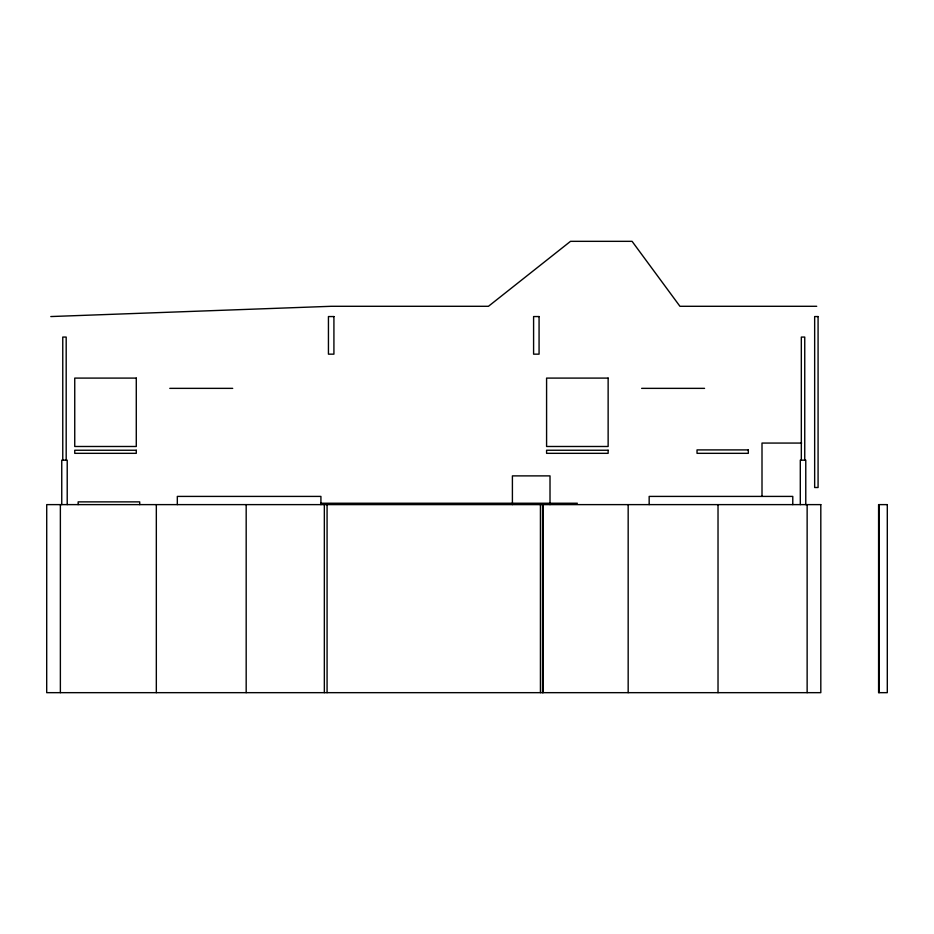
<?xml version="1.0" encoding="UTF-8"?>
<svg xmlns="http://www.w3.org/2000/svg" width="934" height="934" viewBox="0 0 934 934"><rect width="100%" height="100%" fill="white"/><g stroke="black" fill="none" stroke-linecap="round" stroke-linejoin="round"><path stroke-width="1.4" d="M50.798 316.556L331.185 306.294L488.459 306.294L570.522 241.334L632.073 241.334L679.94 306.294L816.713 306.294M169.79 388.357L232.706 388.357M641.646 388.357L704.563 388.357M801.617 443.066L762.004 443.066L762.004 496.024M320.607 503.239L577.364 503.239M879.022 504.617L879.022 692.666M807.139 504.617L807.139 692.666M805.773 504.617L805.773 460.158L800.298 460.158L800.298 504.617M804.746 460.158L804.746 337.069L801.325 337.069L801.325 460.158M792.779 504.617L792.779 496.409L649.165 496.409L649.165 504.617M718.024 504.617L718.024 692.666M628.173 504.617L628.173 692.666M550.009 504.617L550.009 475.885L512.404 475.885L512.404 504.617M543.168 504.617L543.168 692.666M542.561 504.617L542.561 692.666M540.436 504.617L540.436 692.666M327.075 504.617L327.075 692.666M324.343 504.617L324.343 692.666M320.922 504.617L320.922 496.409L177.32 496.409L177.32 504.617M246.179 504.617L246.179 692.666M156.328 504.617L156.328 692.666M139.703 504.617L139.703 501.873L78.152 501.873L78.152 504.617M67.213 504.617L67.213 460.158L61.749 460.158L61.749 504.617M66.186 460.158L66.186 337.069L62.765 337.069L62.765 460.158M60.371 504.617L60.371 692.666M333.917 316.556L328.441 316.556L328.441 354.161L333.917 354.161L333.917 316.556M539.07 316.556L533.594 316.556L533.594 354.161L539.07 354.161L539.07 316.556M818.079 316.556L814.658 316.556L814.658 487.513L818.079 487.513L818.079 316.556M136.282 378.095L74.743 378.095L74.743 446.487L136.282 446.487L136.282 378.095M608.139 378.095L546.588 378.095L546.588 446.487L608.139 446.487L608.139 378.095M748.321 449.908L697.033 449.908L697.033 453.329L748.321 453.329L748.321 449.908M136.282 450.246L74.743 450.246L74.743 453.329L136.282 453.329L136.282 450.246M608.139 450.246L546.588 450.246L546.588 453.329L608.139 453.329L608.139 450.246M820.811 504.617L46.723 504.617L46.7 692.666L820.811 692.666L820.811 504.617M887.3 504.617L878.59 504.617L878.59 692.666L887.3 692.666L887.3 504.617"/></g></svg>
